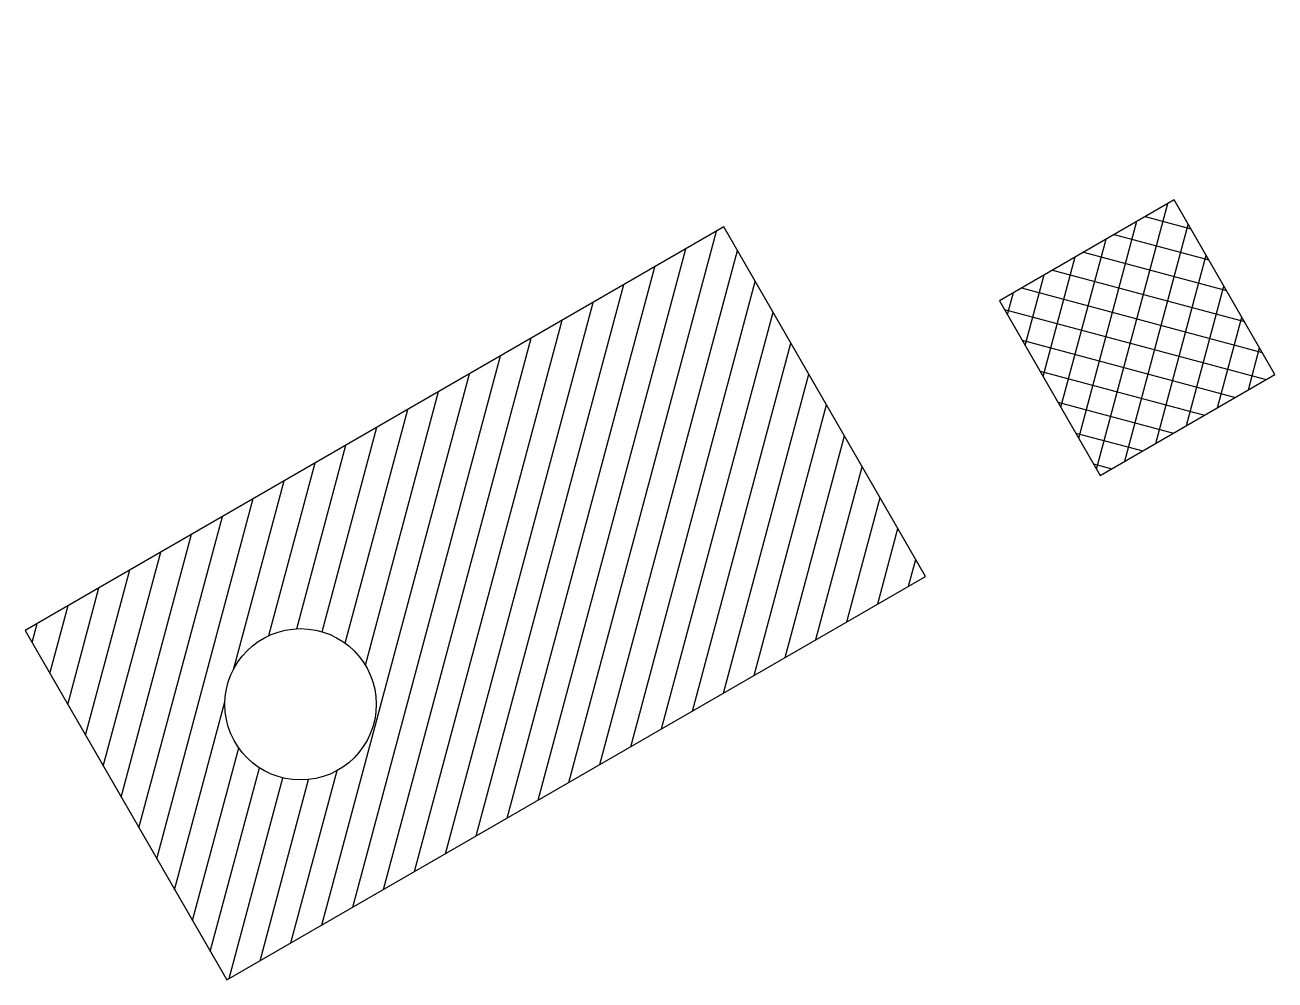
# Model space of a CAD drawing. Header units: inches. Extents: x 9 to 15.2, y 5 to 9.73.
import ezdxf

# ---------------------------------------------------------------- set-up
doc = ezdxf.new("R2010")
doc.units = ezdxf.units.IN
doc.header["$MEASUREMENT"] = 0
doc.layers.add('HATCH', color=4, linetype='Continuous')
doc.layers.add('OBJECT', color=7, linetype='Continuous')

# ---------------------------------------------------------------- blocks, each defined once
blk = doc.blocks.new('HB')
at = {"layer": 'HATCH'}
h = blk.add_hatch(dxfattribs=at)
h.set_pattern_fill('ANSI31', color=256)
h.paths.add_polyline_path([(4, 2), (0, 2), (0, 0), (4, 0)])
h.paths.add_polyline_path([(1.375, 1, -1), (0.625, 1, -1)], flags=16)
h = blk.add_hatch(dxfattribs=at)
h.set_pattern_fill('ANSI37', color=256)
h.paths.add_polyline_path([(6, 1), (5, 1), (5, 0), (6, 0)])
at = {"layer": 'OBJECT'}
for p, q in [((4, 2), (0, 2)), ((0, 2), (0, 0)), ((4, 0), (4, 2)), ((6, 1), (5, 1)), ((5, 1), (5, 0)), ((6, 0), (6, 1)), ((0, 0), (4, 0)), ((5, 0), (6, 0))]:
    blk.add_line(p, q, dxfattribs=at)
blk.add_circle((1, 1), 0.375, dxfattribs=at)

msp = doc.modelspace()

# ---------------------------------------------------------------- block references
at = {"layer": 'OBJECT', "rotation": 30}
msp.add_blockref('HB', (10, 5), dxfattribs=at)

doc.saveas('drawing.dxf')
